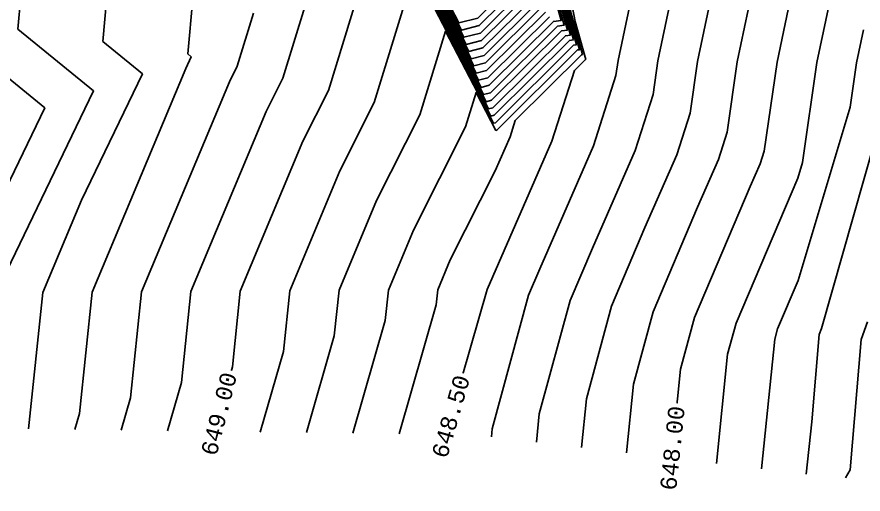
# Model space of a CAD drawing. Header units: inches. Extents: x 533200 to 542759, y 3594234 to 3596688.
# Drawn here: x 535912.36 to 535925.33, y 3595716.88 to 3595724.2 of the extents above; entities that cross this region are included whole.
import ezdxf
from ezdxf.enums import TextEntityAlignment as Align

# ---------------------------------------------------------------- set-up
doc = ezdxf.new("R2010")
doc.units = ezdxf.units.IN
doc.header["$MEASUREMENT"] = 0
for name, color, linetype in [('CVL_CURV_D', 1, 'Continuous'), ('CVL_CURV_G', 5, 'Continuous'), ('CVL_CURV_TX', 2, 'Continuous')]:
    doc.layers.add(name, color=color, linetype=linetype)
doc.styles.add('MONOTXT4', font='MONOTXT4.shx')

msp = doc.modelspace()

# ---------------------------------------------------------------- linework, layer by layer
at = {"layer": 'CVL_CURV_D', "color": 6, "linetype": 'Continuous'}
for points, elevation in [([(535915.891, 3595739.827), (535914.191, 3595737.784), (535914.204, 3595737.674), (535914.247, 3595737.559), (535913.994, 3595737.209), (535911.978, 3595733.62), (535910.843, 3595731.19), (535910.767, 3595731.089), (535909.914, 3595728.172), (535910.101, 3595727.154), (535910.68, 3595725.24), (535911.092, 3595724.434), (535911.071, 3595724.203), (535912.789, 3595722.801), (535912.123, 3595721.423), (535911.173, 3595720.49), (535910.418, 3595719.848), (535910.103, 3595718.827), (535909.25, 3595717.57)], 649.6), ([(535928.15, 3595730.4), (535925.105, 3595730.506), (535925.036, 3595729.63), (535925.002, 3595729.354), (535923.678, 3595728.239), (535923.069, 3595727.33), (535922.983, 3595727.227), (535922.958, 3595727.176), (535922.187, 3595723.521), (535922.113, 3595723.009), (535921.838, 3595722.151), (535921.184, 3595720.651), (535920.842, 3595719.847), (535920.37, 3595718.111), (535920.325, 3595717.675)], 648.3), ([(535925.388, 3595728.989), (535924.892, 3595728.571), (535924.664, 3595728.23), (535923.713, 3595727.094), (535923.434, 3595726.541), (535922.796, 3595723.515), (535922.682, 3595722.719), (535922.477, 3595722.081), (535921.99, 3595720.966), (535921.478, 3595719.76), (535921.092, 3595718.34), (535921.015, 3595717.594)], 648.2), ([(535925.71, 3595728.475), (535924.444, 3595726.962), (535923.91, 3595725.905), (535923.405, 3595723.51), (535923.25, 3595722.43), (535923.116, 3595722.012), (535922.797, 3595721.281), (535922.114, 3595719.673), (535921.814, 3595718.569), (535921.705, 3595717.512)], 648.1), ([(535923.084, 3595717.348), (535923.257, 3595719.027), (535923.386, 3595719.5), (535924.331, 3595721.723), (535924.403, 3595721.965), (535924.623, 3595723.499), (535924.863, 3595724.634), (535925.905, 3595726.696)], 647.9), ([(535913.25, 3595717.871), (535913.321, 3595718.118), (535913.516, 3595719.979), (535914.95, 3595723.408), (535915.035, 3595723.584), (535914.98, 3595723.629), (535915.213, 3595726.179)], 649.3), ([(535920.323, 3595725.913), (535920.893, 3595723.844), (535920.832, 3595723.836), (535919.678, 3595722.689), (535919.628, 3595722.677), (535918.463, 3595724.915), (535917.84, 3595722.883), (535917.312, 3595721.838), (535916.543, 3595719.999), (535916.446, 3595719.069), (535916.092, 3595717.833)], 648.9), ([(535920.348, 3595725.915), (535920.94, 3595723.769), (535920.894, 3595723.763), (535919.697, 3595722.575), (535919.666, 3595722.567), (535918.932, 3595723.976), (535918.54, 3595722.697), (535917.876, 3595721.383), (535917.3, 3595720.005), (535917.227, 3595719.307), (535916.802, 3595717.824)], 648.8), ([(535920.374, 3595725.917), (535920.987, 3595723.694), (535920.955, 3595723.69), (535919.717, 3595722.46), (535919.704, 3595722.457), (535919.401, 3595723.037), (535919.24, 3595722.51), (535918.441, 3595720.929), (535918.057, 3595720.01), (535918.008, 3595719.544), (535917.513, 3595717.814)], 648.7), ([(535920.271, 3595725.909), (535920.8, 3595723.993), (535920.709, 3595723.981), (535919.639, 3595722.919), (535919.553, 3595722.897), (535918.06, 3595725.762)], 649.1), ([(535918.079, 3595725.765), (535919.515, 3595723.006), (535919.62, 3595723.033), (535920.648, 3595724.054), (535920.753, 3595724.068), (535920.246, 3595725.907)], 649.2), ([(535918.097, 3595725.767), (535919.477, 3595723.116), (535919.601, 3595723.148), (535920.587, 3595724.127), (535920.706, 3595724.142), (535920.22, 3595725.905)], 649.3), ([(535920.4, 3595725.919), (535921.034, 3595723.62), (535921.016, 3595723.617), (535920.002, 3595722.61), (535919.922, 3595722.359), (535919.693, 3595721.835), (535919.005, 3595720.474), (535918.813, 3595720.015), (535918.789, 3595719.782), (535918.223, 3595717.805)], 648.6), ([(535918.115, 3595725.769), (535919.44, 3595723.226), (535919.582, 3595723.263), (535920.525, 3595724.2)], 649.4), ([(535918.152, 3595725.773), (535919.364, 3595723.446), (535919.543, 3595723.492)], 649.6), ([(535918.171, 3595725.775), (535919.327, 3595723.556), (535919.524, 3595723.606)], 649.7), ([(535918.189, 3595725.778), (535919.289, 3595723.666), (535919.505, 3595723.721)], 649.8), ([(535918.208, 3595725.78), (535919.251, 3595723.776), (535919.485, 3595723.836)], 649.9), ([(535918.244, 3595725.784), (535919.176, 3595723.996), (535919.447, 3595724.065)], 650.1), ([(535918.263, 3595725.786), (535919.138, 3595724.105), (535919.427, 3595724.18)], 650.2), ([(535912.54, 3595717.88), (535912.76, 3595719.974), (535913.35, 3595721.386), (535914.286, 3595723.323), (535913.677, 3595723.82), (535913.839, 3595725.598)], 649.4), ([(535921.946, 3595725.276), (535921.577, 3595723.526), (535921.545, 3595723.298), (535921.199, 3595722.22), (535920.377, 3595720.335), (535920.206, 3595719.933), (535919.649, 3595717.882), (535919.636, 3595717.757)], 648.4), ([(535916.966, 3595724.972), (535916.44, 3595723.256), (535916.183, 3595722.747), (535915.03, 3595719.989), (535914.883, 3595718.593), (535914.671, 3595717.852)], 649.1), ([(535919.427, 3595724.18), (535920.034, 3595724.782)], 650.2), ([(535919.447, 3595724.065), (535920.095, 3595724.709)], 650.1), ([(535919.485, 3595723.836), (535920.218, 3595724.564)], 649.9), ([(535919.505, 3595723.721), (535920.28, 3595724.491)], 649.8), ([(535919.524, 3595723.606), (535920.341, 3595724.418)], 649.7), ([(535919.543, 3595723.492), (535920.402, 3595724.345)], 649.6), ([(535913.961, 3595717.861), (535914.102, 3595718.356), (535914.273, 3595719.984), (535915.618, 3595723.201), (535915.74, 3595723.442), (535915.989, 3595724.255)], 649.2), ([(535923.774, 3595717.266), (535923.979, 3595719.256), (535924.022, 3595719.413), (535924.337, 3595720.154), (535925.135, 3595722.812), (535925.233, 3595723.494), (535925.339, 3595723.998)], 647.8), ([(535924.463, 3595717.185), (535924.546, 3595717.989), (535924.662, 3595719.33), (535924.694, 3595719.42), (535925.838, 3595723.427)], 647.7), ([(535925.403, 3595719.52), (535925.306, 3595719.25), (535925.134, 3595717.253), (535925.062, 3595717.133)], 647.6)]:
    msp.add_lwpolyline(points, dxfattribs=dict(at, elevation=elevation))
at = {"layer": 'CVL_CURV_G', "color": 5, "linetype": 'Continuous'}
for points, elevation in [([(535916.501, 3595739.659), (535915.249, 3595738.154), (535915.324, 3595737.494), (535915.584, 3595736.805), (535914.062, 3595734.703), (535913.487, 3595733.677), (535913.121, 3595732.894), (535913.702, 3595731.038), (535912.805, 3595729.11), (535911.4, 3595727.099), (535912.466, 3595725.016), (535912.374, 3595724.011), (535913.538, 3595723.062), (535912.205, 3595720.305), (535911.986, 3595720.09), (535911.812, 3595719.942), (535911.322, 3595718.354), (535910.895, 3595717.725)], 649.5), ([(535925.934, 3595727.737), (535925.174, 3595726.829), (535924.386, 3595725.27), (535924.014, 3595723.505), (535923.818, 3595722.141), (535923.755, 3595721.942), (535923.604, 3595721.596), (535922.75, 3595719.587), (535922.536, 3595718.798), (535922.394, 3595717.43)], 648), ([(535920.297, 3595725.911), (535920.847, 3595723.918), (535920.771, 3595723.908), (535919.659, 3595722.804), (535919.591, 3595722.787), (535918.042, 3595725.76)], 649), ([(535918.134, 3595725.771), (535919.402, 3595723.336), (535919.562, 3595723.377), (535920.464, 3595724.272)], 649.5), ([(535918.226, 3595725.782), (535919.214, 3595723.886), (535919.466, 3595723.95)], 650), ([(535917.942, 3595725.688), (535917.14, 3595723.07), (535916.747, 3595722.292), (535915.786, 3595719.994), (535915.664, 3595718.831), (535915.382, 3595717.842)], 649), ([(535920.723, 3595725.143), (535920.92, 3595724.127), (535921.081, 3595723.545), (535921.078, 3595723.545), (535920.909, 3595723.377), (535920.561, 3595722.29), (535919.57, 3595720.02), (535918.934, 3595717.796)], 648.5), ([(535919.466, 3595723.95), (535920.157, 3595724.636)], 650)]:
    msp.add_lwpolyline(points, dxfattribs=dict(at, elevation=elevation))

# ---------------------------------------------------------------- next in the draw order: wipeouts: each hides what was drawn before it
at = {"color": 8}
for points, z in [([(535915.434, 3595718.827), (535915.095, 3595717.493), (535915.482, 3595717.395), (535915.822, 3595718.728)], 649), ([(535919.009, 3595718.787), (535918.631, 3595717.464), (535919.016, 3595717.354), (535919.394, 3595718.677)], 648.5), ([(535922.282, 3595718.292), (535922.141, 3595716.923), (535922.539, 3595716.881), (535922.68, 3595718.25)], 648)]:
    msp.add_wipeout(points, dxfattribs=at).translate(0, 0, z).dxf.layer = 'CVL_CURV_TX'

# ---------------------------------------------------------------- next in the draw order: texts
at = {"layer": 'CVL_CURV_TX', "color": 2, "style": 'MONOTXT4'}
for s, rotation, p in [('649.00', 75.7204, (535915.458, 3595718.111, 649)), ('648.50', 74.0376, (535919.012, 3595718.071, 648.5)), ('648.00', 84.0981, (535922.41, 3595717.586, 648))]:
    msp.add_text(s, height=0.25, rotation=rotation, dxfattribs=at).set_placement(p, align=Align.MIDDLE)

doc.saveas('drawing.dxf')
